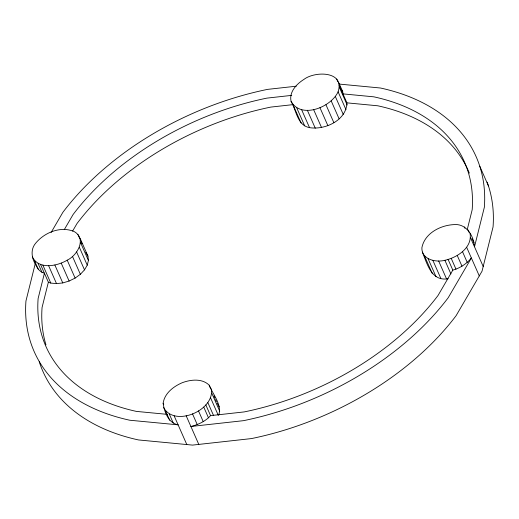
<?xml version="1.0" encoding="UTF-8"?>
<svg xmlns="http://www.w3.org/2000/svg" width="519" height="519" viewBox="0 0 519 519"><rect width="100%" height="100%" fill="white"/><g stroke="black" fill="none" stroke-linecap="round" stroke-linejoin="round"><path stroke-width="0.78" d="M35.415 263.003L25.95 300.994A241.51 153.942 -23.8 0 0 129.808 420.234L178.114 424.84C168.292 422.953 164.348 411.937 163.135 403.218C164.62 393.155 173.618 386.344 182.441 382.633C190.998 379.512 202.125 378.26 209.202 385.189C212.946 394.648 222.132 404.418 218.733 415.103M40.456 264.275L48.364 282.2L42.071 307.462A228.691 145.774 -23.8 0 0 45.964 344.85M32.334 256.847C38.691 269.841 57.012 266.279 67.21 260.175C77.221 255.458 86.907 238.98 74.321 231.63C60.905 225.817 44.705 232.285 35.766 243.08C29.901 249.788 31.815 258.923 36.291 265.812C37.751 269.329 40.677 272.254 44.413 273.241L38.121 298.503A228.691 145.774 -23.8 0 0 136.465 411.411L166.541 414.285M48.364 282.2L50.778 283.076L56.519 283.621L62.773 282.926L69.111 281.045L75.112 278.1L80.361 274.285L84.506 269.874L87.25 265.157L88.425 260.46L87.932 256.101L80.03 238.182M163.621 407.577C174.611 427.682 214.989 410.244 211.317 388.906M291.088 101.419C301.208 119.474 331.213 107.109 338.096 91.805C345.031 70.98 314.981 70.895 303.907 79.42C296.57 84 288.869 92.032 291.088 101.419C296.414 110.313 297.179 125.345 309.532 127.642C325.082 130.211 346.51 120.246 346.926 102.853L339.024 84.928M467.23 229.651L472.186 209.741A228.691 145.774 -23.8 0 0 373.842 96.832L342.975 93.887L342.728 91.707L338.777 82.748M470.065 233.479C472.485 247.784 457.09 257.573 444.9 260.298C435.785 262.692 421.428 259.468 421.882 247.784C424.574 233.401 440.203 225.291 453.788 224.623C466.38 223.293 473.691 235.827 474.502 246.797L484.357 207.256A241.51 153.942 -23.8 0 0 380.492 88.016L339.439 84.097M51.083 232.538L62.857 212.342A241.51 153.942 -23.8 0 1 267.557 89.378L296.271 86.199M64.272 229.645L73.069 214.561A228.691 145.774 -23.8 0 1 266.896 98.123L291.73 95.373M72.621 231.059L77.02 223.52A228.691 145.774 -23.8 0 1 270.847 107.083L293.274 104.604M452.815 270.114L438.03 295.48A228.691 145.774 -23.8 0 1 244.196 411.917L210.558 415.635C205.466 421.344 198.226 424.698 190.895 426.488L243.541 420.662A241.51 153.942 -23.8 0 0 448.234 297.698L471.375 258.001C466.607 263.788 460.074 268.161 452.815 270.114L448.072 259.357M422.369 252.143C427.28 263.989 431.451 281.655 448.118 278.742M346.926 102.853L377.793 105.792A228.691 145.774 -23.8 0 1 469.345 173.151M471.901 238.714L474.016 242.438M341.671 89.852L342.728 91.707M217.104 403.107L219.219 406.831M85.817 252.383L87.932 256.101M479.757 166.21L488.45 185.925M467.95 229.755L469.17 232.512M470.551 237.832L483.202 266.507M464.356 226.92L464.966 228.302M466.633 247.245L479.284 275.92M462.494 251.657L467.236 262.413M457.245 255.471L461.988 266.221M451.245 258.417L455.987 269.173M444.9 260.298L450.907 273.922M438.646 260.992L446.554 278.917M432.911 260.447L440.813 278.366M428.078 258.696L435.986 276.621M424.484 255.867L432.392 273.785M336.662 79.031L337.882 81.788M339.264 87.108L347.172 105.026M338.096 91.805L346.004 109.723M335.345 96.521L343.254 114.44M331.206 100.933L339.115 118.857M325.958 104.741L333.866 122.666M319.957 107.693L327.865 125.611M313.612 109.574L321.521 127.499M307.358 110.268L315.267 128.187M301.623 109.717L309.532 127.642M296.79 107.971L304.698 125.89M293.196 105.136L301.104 123.061M209.202 385.189L210.785 388.77M213.945 395.939L214.892 398.092M215.528 399.526L216.475 401.674M211.804 393.266L219.706 411.191M210.636 397.963L218.22 415.168M207.885 402.679L213.575 415.583M205.816 404.885L210.558 415.635M203.746 407.091L208.489 417.847M198.498 410.899L203.24 421.655M192.497 413.851L197.239 424.6M186.152 415.732L198.796 444.407M174.163 415.875L186.808 444.556M169.33 414.13L173.281 423.089M163.135 403.218L163.764 404.651M165.736 411.295L169.687 420.26M77.915 234.458L79.498 238.046M81.074 241.627L82.028 243.781M80.516 242.542L88.425 260.46M79.349 247.239L87.25 265.157M76.598 251.949L84.506 269.874M72.459 256.367L80.361 274.285M67.21 260.175L75.112 278.1M61.21 263.12L69.111 281.045M54.865 265.008L62.773 282.926M48.611 265.696L56.519 283.621M42.876 265.151L50.778 283.076M38.043 263.399L41.994 272.365M34.449 260.57L38.4 269.53M167.332 414.357L167.572 416.536M487.146 182.143A241.51 153.942 -23.8 0 1 493.05 226.972L482.028 271.203L456.143 315.623A241.51 153.942 -23.8 0 1 251.443 438.581L192.543 445.101L138.508 439.943A241.51 153.942 -23.8 0 1 39.243 361.749"/></g></svg>
